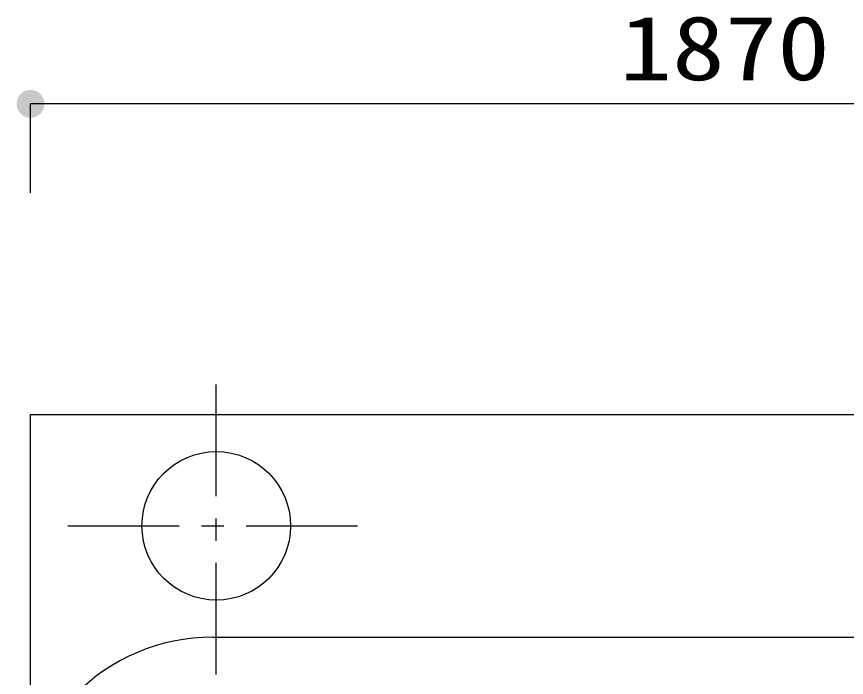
# Model space of a CAD drawing. Units: millimetres, scale not verified. Extents: x -8093 to 8093, y -5792 to 5792.
# Drawn here: x -6506 to -5389, y 1415 to 2304 of the extents above; entities that cross this region are included whole.
import ezdxf
from ezdxf.enums import TextEntityAlignment as Align

# ---------------------------------------------------------------- set-up
doc = ezdxf.new("R2010")
doc.units = ezdxf.units.MM
doc.header["$LTSCALE"] = 30
doc.linetypes.add('CHAIN1', pattern=[8, 5, -1, 1, -1])
for name, color, linetype, lineweight in [('0-1_00クル-フ-0躯体', 3, 'Continuous', 25), ('0-2_00クル-フ-1機器', 2, 'Continuous', 25), ('0-4_00クル-フ-6寸法', 132, 'Continuous', 25)]:
    doc.layers.add(name, color=color, linetype=linetype, lineweight=lineweight)
doc.styles.add('ＭＳ ゴシック', font='')
doc.styles.get('ＭＳ ゴシック').set_extended_font_data('MS Gothic')

msp = doc.modelspace()

# ---------------------------------------------------------------- linework, layer by layer
at = {"layer": '0-1_00クル-フ-0躯体'}
msp.add_line((-6242.24, 1468.84), (-4862.24, 1468.84), dxfattribs=at)
msp.add_arc((-6242.24, 1208.84), 260, 90, 180, dxfattribs=at)
at = {"layer": '0-2_00クル-フ-1機器', "linetype": 'CHAIN1'}
for p, q in [((-6237.24, 1418.84), (-6237.24, 1818.84)), ((-6437.24, 1618.84), (-6037.24, 1618.84))]:
    msp.add_line(p, q, dxfattribs=at)
at = {"layer": '0-2_00クル-フ-1機器'}
for p, q in [((-6487.24, 1768.84), (-4617.24, 1768.84)), ((-6487.24, 148.84), (-6487.24, 1768.84))]:
    msp.add_line(p, q, dxfattribs=at)
msp.add_circle((-6237.24, 1618.84), 100, dxfattribs=at)
at = {"layer": '0-4_00クル-フ-6寸法', "color": 4}
for p in [(-6487.24, 2066.84), (-4617.24, 2186.84)]:
    msp.add_line(p, (-6487.24, 2186.84), dxfattribs=at)
at = {"layer": '0-4_00クル-フ-6寸法'}
for points in [[(-6487.24, 2186.84), (-6500.9, 2199.67), (-6499.19, 2201.28)], [(-6487.24, 2186.84), (-6499.19, 2201.28), (-6497.28, 2202.67)], [(-6487.24, 2186.84), (-6497.28, 2202.67), (-6495.22, 2203.8)], [(-6487.24, 2186.84), (-6495.22, 2203.8), (-6493.03, 2204.67)], [(-6487.24, 2186.84), (-6493.03, 2204.67), (-6490.75, 2205.25)], [(-6487.24, 2186.84), (-6490.75, 2205.25), (-6488.41, 2205.55)], [(-6487.24, 2186.84), (-6488.41, 2205.55), (-6486.06, 2205.55)], [(-6487.24, 2186.84), (-6486.06, 2205.55), (-6483.72, 2205.25)], [(-6487.24, 2186.84), (-6483.72, 2205.25), (-6481.44, 2204.67)], [(-6487.24, 2186.84), (-6481.44, 2204.67), (-6479.25, 2203.8)], [(-6487.24, 2186.84), (-6479.25, 2203.8), (-6477.19, 2202.67)], [(-6487.24, 2186.84), (-6477.19, 2202.67), (-6475.28, 2201.28)], [(-6487.24, 2186.84), (-6475.28, 2201.28), (-6473.57, 2199.67)], [(-6487.24, 2186.84), (-6505.99, 2186.84), (-6505.84, 2189.19)], [(-6487.24, 2186.84), (-6505.84, 2189.19), (-6505.4, 2191.5)], [(-6487.24, 2186.84), (-6505.4, 2191.5), (-6504.67, 2193.74)], [(-6487.24, 2186.84), (-6504.67, 2193.74), (-6503.67, 2195.87)], [(-6487.24, 2186.84), (-6503.67, 2195.87), (-6502.4, 2197.86)], [(-6487.24, 2186.84), (-6502.4, 2197.86), (-6500.9, 2199.67)], [(-6487.24, 2186.84), (-6473.57, 2199.67), (-6472.07, 2197.86)], [(-6487.24, 2186.84), (-6472.07, 2197.86), (-6470.8, 2195.87)], [(-6487.24, 2186.84), (-6470.8, 2195.87), (-6469.8, 2193.74)], [(-6487.24, 2186.84), (-6469.8, 2193.74), (-6469.07, 2191.5)], [(-6487.24, 2186.84), (-6469.07, 2191.5), (-6468.63, 2189.19)], [(-6487.24, 2186.84), (-6468.63, 2189.19), (-6468.49, 2186.84)], [(-6487.24, 2186.84), (-6505.84, 2184.49), (-6505.99, 2186.84)], [(-6487.24, 2186.84), (-6505.4, 2182.17), (-6505.84, 2184.49)], [(-6487.24, 2186.84), (-6504.67, 2179.93), (-6505.4, 2182.17)], [(-6487.24, 2186.84), (-6503.67, 2177.8), (-6504.67, 2179.93)], [(-6487.24, 2186.84), (-6502.4, 2175.81), (-6503.67, 2177.8)], [(-6487.24, 2186.84), (-6500.9, 2174), (-6502.4, 2175.81)], [(-6487.24, 2186.84), (-6499.19, 2172.39), (-6500.9, 2174)], [(-6487.24, 2186.84), (-6497.28, 2171), (-6499.19, 2172.39)], [(-6487.24, 2186.84), (-6495.22, 2169.87), (-6497.28, 2171)], [(-6487.24, 2186.84), (-6493.03, 2169), (-6495.22, 2169.87)], [(-6487.24, 2186.84), (-6490.75, 2168.42), (-6493.03, 2169)], [(-6487.24, 2186.84), (-6488.41, 2168.12), (-6490.75, 2168.42)], [(-6487.24, 2186.84), (-6486.06, 2168.12), (-6488.41, 2168.12)], [(-6487.24, 2186.84), (-6483.72, 2168.42), (-6486.06, 2168.12)], [(-6487.24, 2186.84), (-6481.44, 2169), (-6483.72, 2168.42)], [(-6487.24, 2186.84), (-6479.25, 2169.87), (-6481.44, 2169)], [(-6487.24, 2186.84), (-6477.19, 2171), (-6479.25, 2169.87)], [(-6487.24, 2186.84), (-6475.28, 2172.39), (-6477.19, 2171)], [(-6487.24, 2186.84), (-6473.57, 2174), (-6475.28, 2172.39)], [(-6487.24, 2186.84), (-6472.07, 2175.81), (-6473.57, 2174)], [(-6487.24, 2186.84), (-6470.8, 2177.8), (-6472.07, 2175.81)], [(-6487.24, 2186.84), (-6469.8, 2179.93), (-6470.8, 2177.8)], [(-6487.24, 2186.84), (-6469.07, 2182.17), (-6469.8, 2179.93)], [(-6487.24, 2186.84), (-6468.63, 2184.49), (-6469.07, 2182.17)], [(-6487.24, 2186.84), (-6468.49, 2186.84), (-6468.63, 2184.49)]]:
    msp.add_solid(points, dxfattribs=at)

# ---------------------------------------------------------------- texts
at = {"layer": '0-4_00クル-フ-6寸法', "color": 3, "style": 'ＭＳ ゴシック', "width": 1.2}
msp.add_text('1870', height=86.66, dxfattribs=at).set_placement((-5694.52, 2192.68), align=Align.BOTTOM_LEFT)

doc.saveas('drawing.dxf')
